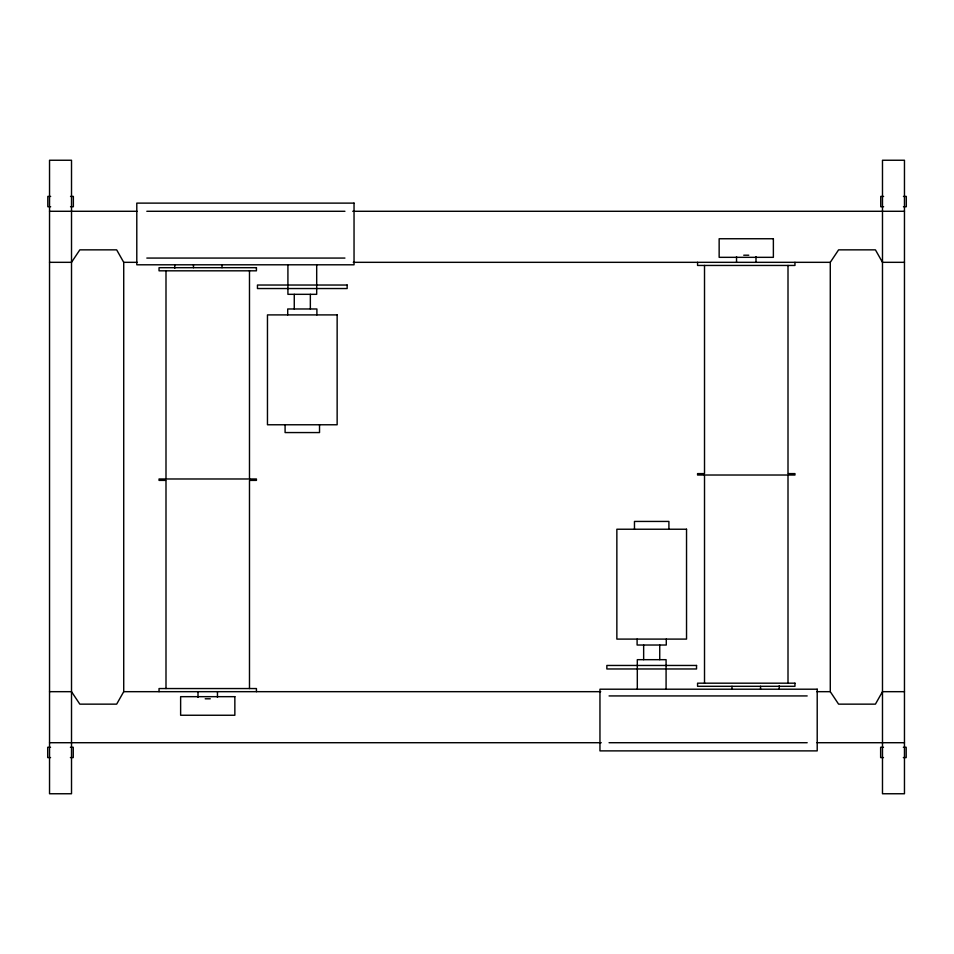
<?xml version="1.0" encoding="UTF-8"?>
<svg xmlns="http://www.w3.org/2000/svg" width="954" height="954" viewBox="0 0 954 954"><rect width="100%" height="100%" fill="white"/><g stroke="black" fill="none" stroke-linecap="round" stroke-linejoin="round"><path stroke-width="1.43" d="M49.536 262.326L71.514 262.326L79.826 249.853L116.662 249.853L123.722 262.326L123.722 691.674L116.662 704.147L79.826 704.147L71.514 691.674L49.536 691.674M904.464 691.674L882.486 691.674L875.426 704.147L838.59 704.147L830.278 691.674L830.278 262.326L838.59 249.853L875.426 249.853L882.486 262.326L904.464 262.326M50.645 196.417L47.807 196.417L47.807 206.72L50.645 206.72M70.524 196.417L73.363 196.417L73.363 206.72L70.524 206.72M883.595 196.417L880.745 196.417L880.745 206.72L883.595 206.72M903.462 196.417L906.3 196.417L906.3 206.72L903.462 206.72M49.536 211.287L136.994 211.287M146.821 211.287L344.931 211.287M352.753 211.287L904.464 211.287M743.738 255.207L748.783 255.207M146.821 258.069L344.931 258.069M123.722 262.326L137.137 262.326M353.278 262.326L830.278 262.326M704.088 473.613L697.565 473.613L697.565 475.02L704.088 475.02M788.433 473.613L794.956 473.613L794.956 475.02L788.433 475.02M165.567 478.98L159.044 478.98L159.044 480.387L165.567 480.387M249.912 478.98L256.435 478.98L256.435 480.387L249.912 480.387M123.722 691.674L600.722 691.674M816.862 691.674L830.278 691.674M609.069 695.931L807.179 695.931M205.217 698.793L210.262 698.793M49.536 742.713L601.247 742.713M609.069 742.713L807.179 742.713M817.006 742.713L904.464 742.713M50.538 747.28L47.7 747.28L47.7 757.583L50.538 757.583M70.405 747.28L73.255 747.28L73.255 757.583L70.405 757.583M883.476 747.28L880.637 747.28L880.637 757.583L883.476 757.583M903.355 747.28L906.193 747.28L906.193 757.583L903.355 757.583M882.486 210.929L882.486 160.248L904.464 160.248L904.464 793.752L882.486 793.752L882.486 743.071M882.486 211.287L882.486 742.713M794.956 262.326L794.956 265.45L697.565 265.45L697.565 262.326M788.004 265.45L788.004 473.613M788.004 683.183L788.004 475.02L704.517 475.02L704.517 683.183M779.239 685.735L779.239 688.705M760.541 686.308L760.541 689.062M755.997 256.638L755.997 262.326M736.536 256.638L736.536 262.326M731.98 686.308L731.98 689.062M704.517 265.45L704.517 473.613M668.909 529.231L668.909 521.433L634.47 521.433L634.47 529.231M666.286 639.097L666.286 645.023L637.105 645.023L637.105 639.097M666.083 688.836L666.083 659.679L637.308 659.679L637.308 688.836M659.739 645.023L659.739 659.679M643.652 645.023L643.652 659.679M319.53 424.768L319.53 432.567L285.091 432.567L285.091 424.768M316.895 314.903L316.895 308.977L287.714 308.977L287.714 314.903M316.692 265.164L316.692 294.321L287.917 294.321L287.917 265.164M310.348 294.321L310.348 308.977M294.261 294.321L294.261 308.977M256.435 691.674L256.435 688.549L159.044 688.549L159.044 691.674M249.483 270.817L249.483 478.98L165.996 478.98L165.996 270.817M249.483 480.387L249.483 688.549M222.02 264.938L222.02 267.692M217.464 691.674L217.464 697.362M198.003 691.674L198.003 697.362M193.459 264.938L193.459 267.692M174.761 265.295L174.761 268.265M165.996 480.387L165.996 688.549M71.514 210.929L71.514 160.248L49.536 160.248L49.536 793.752L71.514 793.752L71.514 743.071M71.514 211.287L71.514 742.713M354.041 203.119L136.792 203.119L136.792 264.795L354.041 264.795L354.041 203.119M773.372 238.75L719.149 238.75L719.149 257.33L773.372 257.33L773.372 238.75M256.435 267.692L159.044 267.692L159.044 270.817L256.435 270.817L256.435 267.692M347.149 285.031L257.461 285.031L257.461 288.537L347.149 288.537L347.149 285.031M337.144 314.903L267.466 314.903L267.466 424.768L337.144 424.768L337.144 314.903M686.534 529.231L616.856 529.231L616.856 639.097L686.534 639.097L686.534 529.231M696.539 665.463L606.851 665.463L606.851 668.969L696.539 668.969L696.539 665.463M794.956 683.183L697.565 683.183L697.565 686.308L794.956 686.308L794.956 683.183M817.208 689.205L599.959 689.205L599.959 750.881L817.208 750.881L817.208 689.205M234.851 696.67L180.628 696.67L180.628 715.25L234.851 715.25L234.851 696.67"/></g></svg>
